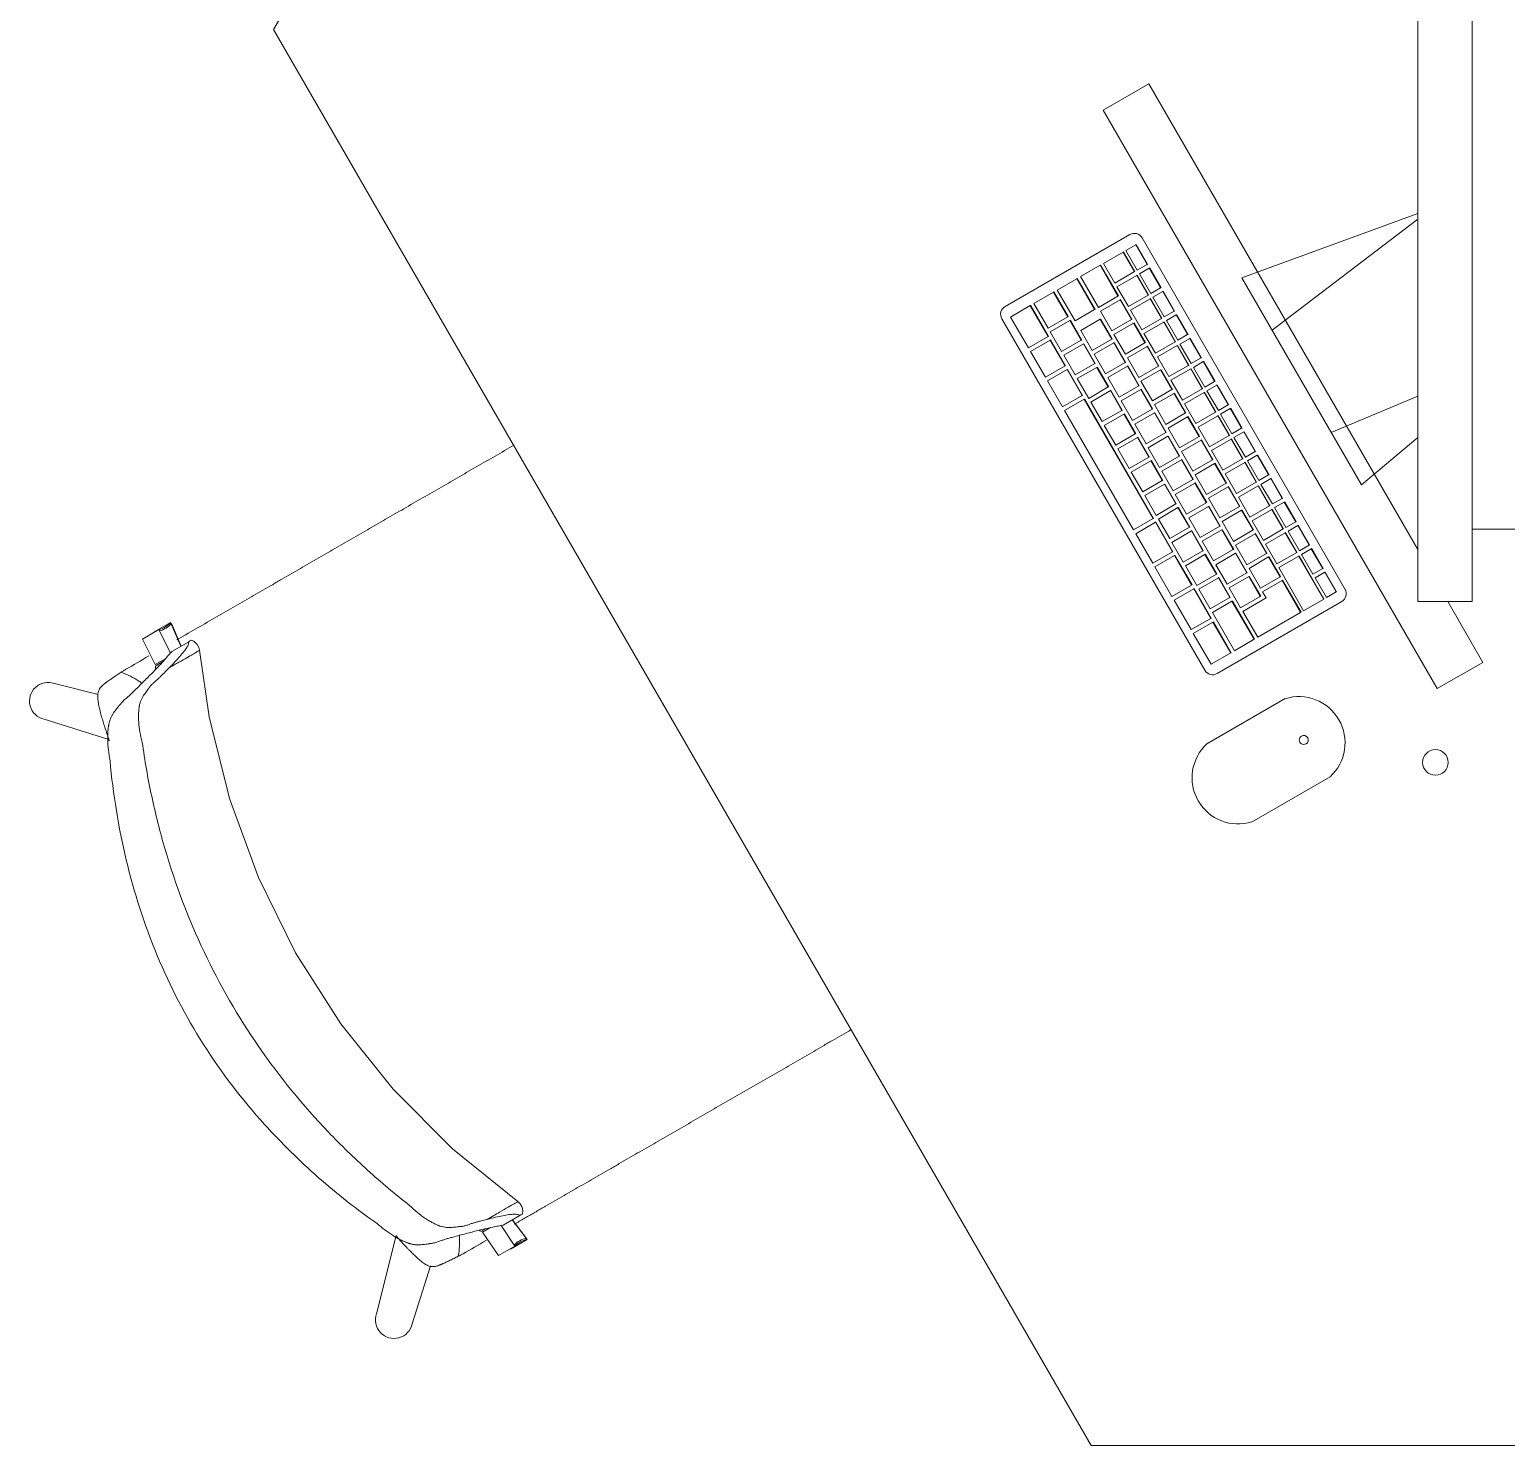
# Model space of a CAD drawing. Header units: millimetres. Extents: x 155927 to 326028, y -36033 to 97293.
# Drawn here: x 174079 to 175118, y 17006 to 18002 of the extents above; entities that cross this region are included whole.
import ezdxf

# ---------------------------------------------------------------- set-up
doc = ezdxf.new("R2010")
doc.units = ezdxf.units.MM
doc.header["$MEASUREMENT"] = 0
for name, color, linetype, lineweight in [('A-GENM', 8, 'CONTINUOUS', 9), ('E-ELEC-EQPM', 8, 'CONTINUOUS', 9), ('I-FURN', 8, 'CONTINUOUS', 9)]:
    doc.layers.add(name, color=color, linetype=linetype, lineweight=lineweight)

msp = doc.modelspace()

# ---------------------------------------------------------------- linework, layer by layer
at = {"layer": 'A-GENM'}
for p, q in [((174852.6, 17857.8), (174765, 17807.2)), ((174856.8, 17850.6), (174849.9, 17846.7)), ((174857.1, 17850.8), (174856.8, 17850.6)), ((174864.8, 17836.8), (174856.8, 17850.6)), ((174857.1, 17850.8), (174865.1, 17836.9)), ((175004, 17608.2), (174861.3, 17855.5)), ((174848, 17845.5), (174834.1, 17837.5)), ((174834.1, 17837.5), (174842.1, 17823.7)), ((174848.2, 17845.7), (174848, 17845.5)), ((174856, 17831.7), (174848, 17845.5)), ((174848.2, 17845.7), (174856.2, 17831.8)), ((174849.9, 17846.7), (174857.9, 17832.8)), ((174857.9, 17832.8), (174864.8, 17836.8)), ((174865.1, 17836.9), (174864.8, 17836.8)), ((174815.4, 17826.7), (174801.6, 17818.8)), ((174815.7, 17826.9), (174815.4, 17826.7)), ((174827.9, 17805.1), (174815.4, 17826.7)), ((174815.7, 17826.9), (174828.2, 17805.2)), ((174831.8, 17836.2), (174818, 17828.2)), ((174818, 17828.2), (174830.5, 17806.6)), ((174832.1, 17836.3), (174831.8, 17836.2)), ((174844.3, 17814.5), (174831.8, 17836.2)), ((174832.1, 17836.3), (174844.6, 17814.7)), ((174842.1, 17823.7), (174856, 17831.7)), ((174857.5, 17829.1), (174843.6, 17821.1)), ((174856.2, 17831.8), (174856, 17831.7)), ((174857.7, 17829.2), (174857.5, 17829.1)), ((174865.5, 17815.2), (174857.5, 17829.1)), ((174857.7, 17829.2), (174865.7, 17815.4)), ((174866.3, 17834.2), (174859.4, 17830.2)), ((174859.4, 17830.2), (174867.4, 17816.3)), ((174866.6, 17834.3), (174866.3, 17834.2)), ((174874.3, 17820.3), (174866.3, 17834.2)), ((174866.6, 17834.3), (174874.6, 17820.5)), ((174799, 17817.3), (174785.2, 17809.3)), ((174799.3, 17817.4), (174799, 17817.3)), ((174809, 17800), (174799, 17817.3)), ((174799.3, 17817.4), (174809.3, 17800.1)), ((174801.6, 17818.8), (174814.1, 17797.1)), ((174843.6, 17821.1), (174851.6, 17807.2)), ((174867.4, 17816.3), (174874.3, 17820.3)), ((174875.8, 17817.7), (174868.9, 17813.7)), ((174874.6, 17820.5), (174874.3, 17820.3)), ((174876.1, 17817.9), (174875.8, 17817.7)), ((174883.8, 17803.9), (174875.8, 17817.7)), ((174876.1, 17817.9), (174884.1, 17804)), ((174782.6, 17807.8), (174768.8, 17799.8)), ((174782.9, 17807.9), (174782.6, 17807.8)), ((174795.1, 17786.2), (174782.6, 17807.8)), ((174782.9, 17807.9), (174795.4, 17786.3)), ((174785.2, 17809.3), (174795.2, 17792)), ((174830.5, 17806.6), (174844.3, 17814.5)), ((174845.8, 17812), (174832, 17804)), ((174844.6, 17814.7), (174844.3, 17814.5)), ((174846.1, 17812.1), (174845.8, 17812)), ((174853.8, 17798.1), (174845.8, 17812)), ((174846.1, 17812.1), (174854.1, 17798.2)), ((174851.6, 17807.2), (174865.5, 17815.2)), ((174867, 17812.6), (174853.1, 17804.6)), ((174865.7, 17815.4), (174865.5, 17815.2)), ((174867.2, 17812.8), (174867, 17812.6)), ((174875, 17798.8), (174867, 17812.6)), ((174867.2, 17812.8), (174875.2, 17798.9)), ((174868.9, 17813.7), (174876.9, 17799.9)), ((174762.6, 17798.6), (174905.4, 17551.3)), ((174768.8, 17799.8), (174781.3, 17778.2)), ((174795.2, 17792), (174809, 17800)), ((174810.5, 17797.4), (174796.7, 17789.4)), ((174809.3, 17800.1), (174809, 17800)), ((174810.8, 17797.5), (174810.5, 17797.4)), ((174818.5, 17783.5), (174810.5, 17797.4)), ((174810.8, 17797.5), (174818.8, 17783.6)), ((174814.1, 17797.1), (174827.9, 17805.1)), ((174831.9, 17798.2), (174818.1, 17790.2)), ((174828.2, 17805.2), (174827.9, 17805.1)), ((174832.2, 17798.3), (174831.9, 17798.2)), ((174839.9, 17784.3), (174831.9, 17798.2)), ((174832, 17804), (174840, 17790.1)), ((174832.2, 17798.3), (174840.2, 17784.4)), ((174840, 17790.1), (174853.8, 17798.1)), ((174855.3, 17795.5), (174841.5, 17787.5)), ((174853.1, 17804.6), (174861.1, 17790.8)), ((174854.1, 17798.2), (174853.8, 17798.1)), ((174855.6, 17795.6), (174855.3, 17795.5)), ((174863.3, 17781.6), (174855.3, 17795.5)), ((174855.6, 17795.6), (174863.6, 17781.8)), ((174861.1, 17790.8), (174875, 17798.8)), ((174876.5, 17796.2), (174862.6, 17788.2)), ((174875.2, 17798.9), (174875, 17798.8)), ((174876.7, 17796.3), (174876.5, 17796.2)), ((174884.5, 17782.3), (174876.5, 17796.2)), ((174876.7, 17796.3), (174884.7, 17782.4)), ((174876.9, 17799.9), (174883.8, 17803.9)), ((174885.3, 17801.3), (174878.4, 17797.3)), ((174878.4, 17797.3), (174886.4, 17783.4)), ((174884.1, 17804), (174883.8, 17803.9)), ((174885.6, 17801.4), (174885.3, 17801.3)), ((174893.3, 17787.4), (174885.3, 17801.3)), ((174885.6, 17801.4), (174893.6, 17787.6)), ((174781.3, 17778.2), (174795.1, 17786.2)), ((174795.4, 17786.3), (174795.1, 17786.2)), ((174796.7, 17789.4), (174804.7, 17775.5)), ((174818.1, 17790.2), (174826.1, 17776.3)), ((174841.5, 17787.5), (174849.5, 17773.7)), ((174862.6, 17788.2), (174870.6, 17774.3)), ((174886.4, 17783.4), (174893.3, 17787.4)), ((174894.8, 17784.8), (174887.9, 17780.8)), ((174893.6, 17787.6), (174893.3, 17787.4)), ((174895.1, 17785), (174894.8, 17784.8)), ((174902.8, 17771), (174894.8, 17784.8)), ((174895.1, 17785), (174903.1, 17771.1)), ((174796.6, 17783.6), (174782.8, 17775.6)), ((174782.8, 17775.6), (174793.3, 17757.4)), ((174796.9, 17783.7), (174796.6, 17783.6)), ((174807.1, 17765.4), (174796.6, 17783.6)), ((174796.9, 17783.7), (174807.4, 17765.5)), ((174804.7, 17775.5), (174818.5, 17783.5)), ((174820, 17780.9), (174806.2, 17772.9)), ((174818.8, 17783.6), (174818.5, 17783.5)), ((174820.3, 17781), (174820, 17780.9)), ((174828, 17767), (174820, 17780.9)), ((174820.3, 17781), (174828.3, 17767.2)), ((174826.1, 17776.3), (174839.9, 17784.3)), ((174841.4, 17781.7), (174827.6, 17773.7)), ((174840.2, 17784.4), (174839.9, 17784.3)), ((174841.7, 17781.8), (174841.4, 17781.7)), ((174849.4, 17767.8), (174841.4, 17781.7)), ((174841.7, 17781.8), (174849.7, 17768)), ((174849.5, 17773.7), (174863.3, 17781.6)), ((174864.8, 17779), (174851, 17771.1)), ((174863.6, 17781.8), (174863.3, 17781.6)), ((174865.1, 17779.2), (174864.8, 17779)), ((174872.8, 17765.2), (174864.8, 17779)), ((174865.1, 17779.2), (174873.1, 17765.3)), ((174870.6, 17774.3), (174884.5, 17782.3)), ((174886, 17779.7), (174872.1, 17771.7)), ((174884.7, 17782.4), (174884.5, 17782.3)), ((174886.2, 17779.8), (174886, 17779.7)), ((174894, 17765.8), (174886, 17779.7)), ((174886.2, 17779.8), (174894.2, 17766)), ((174887.9, 17780.8), (174895.9, 17767)), ((174793.3, 17757.4), (174807.1, 17765.4)), ((174806.2, 17772.9), (174814.2, 17759.1)), ((174807.4, 17765.5), (174807.1, 17765.4)), ((174814.2, 17759.1), (174828, 17767)), ((174829.5, 17764.4), (174815.7, 17756.5)), ((174827.6, 17773.7), (174835.6, 17759.9)), ((174828.3, 17767.2), (174828, 17767)), ((174829.8, 17764.6), (174829.5, 17764.4)), ((174837.5, 17750.6), (174829.5, 17764.4)), ((174829.8, 17764.6), (174837.8, 17750.7)), ((174835.6, 17759.9), (174849.4, 17767.8)), ((174850.9, 17765.2), (174837.1, 17757.3)), ((174849.7, 17768), (174849.4, 17767.8)), ((174851.2, 17765.4), (174850.9, 17765.2)), ((174858.9, 17751.4), (174850.9, 17765.2)), ((174851, 17771.1), (174859, 17757.2)), ((174851.2, 17765.4), (174859.2, 17751.5)), ((174859, 17757.2), (174872.8, 17765.2)), ((174872.1, 17771.7), (174880.1, 17757.9)), ((174873.1, 17765.3), (174872.8, 17765.2)), ((174880.1, 17757.9), (174894, 17765.8)), ((174894.2, 17766), (174894, 17765.8)), ((174895.9, 17767), (174902.8, 17771)), ((174904.3, 17768.4), (174897.4, 17764.4)), ((174897.4, 17764.4), (174905.4, 17750.5)), ((174903.1, 17771.1), (174902.8, 17771)), ((174904.6, 17768.5), (174904.3, 17768.4)), ((174912.3, 17754.5), (174904.3, 17768.4)), ((174904.6, 17768.5), (174912.6, 17754.7)), ((174808.6, 17762.8), (174794.8, 17754.8)), ((174794.8, 17754.8), (174805.3, 17736.6)), ((174808.9, 17762.9), (174808.6, 17762.8)), ((174819.1, 17744.6), (174808.6, 17762.8)), ((174808.9, 17762.9), (174819.4, 17744.7)), ((174815.7, 17756.5), (174823.7, 17742.6)), ((174837.1, 17757.3), (174845.1, 17743.4)), ((174874.3, 17762.6), (174860.5, 17754.6)), ((174860.5, 17754.6), (174868.5, 17740.8)), ((174874.6, 17762.7), (174874.3, 17762.6)), ((174882.3, 17748.7), (174874.3, 17762.6)), ((174874.6, 17762.7), (174882.6, 17748.9)), ((174895.5, 17763.3), (174881.6, 17755.3)), ((174881.6, 17755.3), (174889.6, 17741.4)), ((174895.7, 17763.4), (174895.5, 17763.3)), ((174903.5, 17749.4), (174895.5, 17763.3)), ((174895.7, 17763.4), (174903.7, 17749.5)), ((174905.4, 17750.5), (174912.3, 17754.5)), ((174912.6, 17754.7), (174912.3, 17754.5)), ((174805.3, 17736.6), (174819.1, 17744.6)), ((174819.4, 17744.7), (174819.1, 17744.6)), ((174823.7, 17742.6), (174837.5, 17750.6)), ((174839, 17748), (174825.2, 17740)), ((174837.8, 17750.7), (174837.5, 17750.6)), ((174839.3, 17748.1), (174839, 17748)), ((174847, 17734.1), (174839, 17748)), ((174839.3, 17748.1), (174847.3, 17734.3)), ((174845.1, 17743.4), (174858.9, 17751.4)), ((174860.4, 17748.8), (174846.6, 17740.8)), ((174859.2, 17751.5), (174858.9, 17751.4)), ((174860.7, 17748.9), (174860.4, 17748.8)), ((174868.4, 17734.9), (174860.4, 17748.8)), ((174860.7, 17748.9), (174868.7, 17735.1)), ((174868.5, 17740.8), (174882.3, 17748.7)), ((174883.8, 17746.1), (174870, 17738.2)), ((174882.6, 17748.9), (174882.3, 17748.7)), ((174884.1, 17746.3), (174883.8, 17746.1)), ((174891.8, 17732.3), (174883.8, 17746.1)), ((174884.1, 17746.3), (174892.1, 17732.4)), ((174889.6, 17741.4), (174903.5, 17749.4)), ((174905, 17746.8), (174891.1, 17738.8)), ((174903.7, 17749.5), (174903.5, 17749.4)), ((174905.2, 17746.9), (174905, 17746.8)), ((174913, 17732.9), (174905, 17746.8)), ((174905.2, 17746.9), (174913.2, 17733.1)), ((174913.8, 17751.9), (174906.9, 17747.9)), ((174906.9, 17747.9), (174914.9, 17734.1)), ((174914.1, 17752.1), (174913.8, 17751.9)), ((174921.8, 17738.1), (174913.8, 17751.9)), ((174914.1, 17752.1), (174922.1, 17738.2)), ((174820.6, 17742), (174806.8, 17734)), ((174806.8, 17734), (174855.3, 17650)), ((174820.9, 17742.1), (174820.6, 17742)), ((174869.1, 17658), (174820.6, 17742)), ((174820.9, 17742.1), (174869.4, 17658.1)), ((174825.2, 17740), (174833.2, 17726.2)), ((174833.2, 17726.2), (174847, 17734.1)), ((174846.6, 17740.8), (174854.6, 17727)), ((174847.3, 17734.3), (174847, 17734.1)), ((174854.6, 17727), (174868.4, 17734.9)), ((174868.7, 17735.1), (174868.4, 17734.9)), ((174870, 17738.2), (174878, 17724.3)), ((174891.1, 17738.8), (174899.1, 17725)), ((174899.1, 17725), (174913, 17732.9)), ((174913.2, 17733.1), (174913, 17732.9)), ((174914.9, 17734.1), (174921.8, 17738.1)), ((174923.3, 17735.5), (174916.4, 17731.5)), ((174922.1, 17738.2), (174921.8, 17738.1)), ((174923.6, 17735.6), (174923.3, 17735.5)), ((174931.3, 17721.6), (174923.3, 17735.5)), ((174923.6, 17735.6), (174931.6, 17721.7)), ((174848.5, 17731.5), (174834.7, 17723.6)), ((174834.7, 17723.6), (174842.7, 17709.7)), ((174848.8, 17731.7), (174848.5, 17731.5)), ((174856.5, 17717.7), (174848.5, 17731.5)), ((174848.8, 17731.7), (174856.8, 17717.8)), ((174869.9, 17732.3), (174856.1, 17724.4)), ((174856.1, 17724.4), (174864.1, 17710.5)), ((174870.2, 17732.5), (174869.9, 17732.3)), ((174877.9, 17718.5), (174869.9, 17732.3)), ((174870.2, 17732.5), (174878.2, 17718.6)), ((174878, 17724.3), (174891.8, 17732.3)), ((174893.3, 17729.7), (174879.5, 17721.7)), ((174892.1, 17732.4), (174891.8, 17732.3)), ((174893.6, 17729.8), (174893.3, 17729.7)), ((174901.3, 17715.8), (174893.3, 17729.7)), ((174893.6, 17729.8), (174901.6, 17716)), ((174914.5, 17730.3), (174900.6, 17722.4)), ((174900.6, 17722.4), (174908.6, 17708.5)), ((174914.7, 17730.5), (174914.5, 17730.3)), ((174922.5, 17716.5), (174914.5, 17730.3)), ((174914.7, 17730.5), (174922.7, 17716.6)), ((174916.4, 17731.5), (174924.4, 17717.6)), ((174842.7, 17709.7), (174856.5, 17717.7)), ((174858, 17715.1), (174844.2, 17707.1)), ((174856.8, 17717.8), (174856.5, 17717.7)), ((174858.3, 17715.2), (174858, 17715.1)), ((174866, 17701.2), (174858, 17715.1)), ((174858.3, 17715.2), (174866.3, 17701.4)), ((174864.1, 17710.5), (174877.9, 17718.5)), ((174879.4, 17715.9), (174865.6, 17707.9)), ((174878.2, 17718.6), (174877.9, 17718.5)), ((174879.7, 17716), (174879.4, 17715.9)), ((174887.4, 17702), (174879.4, 17715.9)), ((174879.5, 17721.7), (174887.5, 17707.8)), ((174879.7, 17716), (174887.7, 17702.2)), ((174887.5, 17707.8), (174901.3, 17715.8)), ((174902.8, 17713.2), (174889, 17705.2)), ((174901.6, 17716), (174901.3, 17715.8)), ((174903.1, 17713.4), (174902.8, 17713.2)), ((174910.8, 17699.4), (174902.8, 17713.2)), ((174903.1, 17713.4), (174911.1, 17699.5)), ((174908.6, 17708.5), (174922.5, 17716.5)), ((174924, 17713.9), (174910.1, 17705.9)), ((174922.7, 17716.6), (174922.5, 17716.5)), ((174924.2, 17714), (174924, 17713.9)), ((174932, 17700), (174924, 17713.9)), ((174924.2, 17714), (174932.2, 17700.2)), ((174924.4, 17717.6), (174931.3, 17721.6)), ((174932.8, 17719), (174925.9, 17715)), ((174925.9, 17715), (174933.9, 17701.2)), ((174931.6, 17721.7), (174931.3, 17721.6)), ((174933.1, 17719.1), (174932.8, 17719)), ((174940.8, 17705.2), (174932.8, 17719)), ((174933.1, 17719.1), (174941.1, 17705.3)), ((174844.2, 17707.1), (174852.2, 17693.2)), ((174865.6, 17707.9), (174873.6, 17694)), ((174873.6, 17694), (174887.4, 17702)), ((174887.7, 17702.2), (174887.4, 17702)), ((174889, 17705.2), (174897, 17691.4)), ((174910.1, 17705.9), (174918.1, 17692.1)), ((174933.9, 17701.2), (174940.8, 17705.2)), ((174942.3, 17702.6), (174935.4, 17698.6)), ((174941.1, 17705.3), (174940.8, 17705.2)), ((174942.6, 17702.7), (174942.3, 17702.6)), ((174950.3, 17688.7), (174942.3, 17702.6)), ((174942.6, 17702.7), (174950.6, 17688.8)), ((174852.2, 17693.2), (174866, 17701.2)), ((174867.5, 17698.6), (174853.7, 17690.6)), ((174866.3, 17701.4), (174866, 17701.2)), ((174867.8, 17698.8), (174867.5, 17698.6)), ((174875.5, 17684.8), (174867.5, 17698.6)), ((174867.8, 17698.8), (174875.8, 17684.9)), ((174888.9, 17699.4), (174875.1, 17691.4)), ((174875.1, 17691.4), (174883.1, 17677.6)), ((174889.2, 17699.6), (174888.9, 17699.4)), ((174896.9, 17685.6), (174888.9, 17699.4)), ((174889.2, 17699.6), (174897.2, 17685.7)), ((174897, 17691.4), (174910.8, 17699.4)), ((174912.3, 17696.8), (174898.5, 17688.8)), ((174911.1, 17699.5), (174910.8, 17699.4)), ((174912.6, 17696.9), (174912.3, 17696.8)), ((174920.3, 17682.9), (174912.3, 17696.8)), ((174912.6, 17696.9), (174920.6, 17683.1)), ((174918.1, 17692.1), (174932, 17700)), ((174933.5, 17697.4), (174919.6, 17689.5)), ((174932.2, 17700.2), (174932, 17700)), ((174933.7, 17697.6), (174933.5, 17697.4)), ((174941.5, 17683.6), (174933.5, 17697.4)), ((174933.7, 17697.6), (174941.7, 17683.7)), ((174935.4, 17698.6), (174943.4, 17684.7)), ((174853.7, 17690.6), (174861.7, 17676.8)), ((174861.7, 17676.8), (174875.5, 17684.8)), ((174877, 17682.2), (174863.2, 17674.2)), ((174875.8, 17684.9), (174875.5, 17684.8)), ((174877.3, 17682.3), (174877, 17682.2)), ((174885, 17668.3), (174877, 17682.2)), ((174877.3, 17682.3), (174885.3, 17668.5)), ((174883.1, 17677.6), (174896.9, 17685.6)), ((174898.4, 17683), (174884.6, 17675)), ((174897.2, 17685.7), (174896.9, 17685.6)), ((174898.7, 17683.1), (174898.4, 17683)), ((174906.4, 17669.1), (174898.4, 17683)), ((174898.5, 17688.8), (174906.5, 17674.9)), ((174898.7, 17683.1), (174906.7, 17669.3)), ((174906.5, 17674.9), (174920.3, 17682.9)), ((174919.6, 17689.5), (174927.6, 17675.6)), ((174920.6, 17683.1), (174920.3, 17682.9)), ((174927.6, 17675.6), (174941.5, 17683.6)), ((174943, 17681), (174929.1, 17673)), ((174941.7, 17683.7), (174941.5, 17683.6)), ((174943.2, 17681.1), (174943, 17681)), ((174951, 17667.1), (174943, 17681)), ((174943.2, 17681.1), (174951.2, 17667.3)), ((174943.4, 17684.7), (174950.3, 17688.7)), ((174951.8, 17686.1), (174944.9, 17682.1)), ((174944.9, 17682.1), (174952.9, 17668.3)), ((174950.6, 17688.8), (174950.3, 17688.7)), ((174952.1, 17686.2), (174951.8, 17686.1)), ((174959.8, 17672.2), (174951.8, 17686.1)), ((174952.1, 17686.2), (174960.1, 17672.4)), ((174863.2, 17674.2), (174871.2, 17660.3)), ((174884.6, 17675), (174892.6, 17661.1)), ((174921.8, 17680.3), (174908, 17672.3)), ((174908, 17672.3), (174916, 17658.5)), ((174922.1, 17680.5), (174921.8, 17680.3)), ((174929.8, 17666.5), (174921.8, 17680.3)), ((174922.1, 17680.5), (174930.1, 17666.6)), ((174929.1, 17673), (174937.1, 17659.1)), ((174952.9, 17668.3), (174959.8, 17672.2)), ((174960.1, 17672.4), (174959.8, 17672.2)), ((174871.2, 17660.3), (174885, 17668.3)), ((174886.5, 17665.7), (174872.7, 17657.7)), ((174885.3, 17668.5), (174885, 17668.3)), ((174886.8, 17665.9), (174886.5, 17665.7)), ((174894.5, 17651.9), (174886.5, 17665.7)), ((174886.8, 17665.9), (174894.8, 17652)), ((174892.6, 17661.1), (174906.4, 17669.1)), ((174907.9, 17666.5), (174894.1, 17658.5)), ((174906.7, 17669.3), (174906.4, 17669.1)), ((174908.2, 17666.7), (174907.9, 17666.5)), ((174915.9, 17652.7), (174907.9, 17666.5)), ((174908.2, 17666.7), (174916.2, 17652.8)), ((174916, 17658.5), (174929.8, 17666.5)), ((174931.3, 17663.9), (174917.5, 17655.9)), ((174930.1, 17666.6), (174929.8, 17666.5)), ((174931.6, 17664), (174931.3, 17663.9)), ((174939.3, 17650), (174931.3, 17663.9)), ((174931.6, 17664), (174939.6, 17650.1)), ((174937.1, 17659.1), (174951, 17667.1)), ((174952.5, 17664.5), (174938.6, 17656.5)), ((174951.2, 17667.3), (174951, 17667.1)), ((174952.7, 17664.7), (174952.5, 17664.5)), ((174960.5, 17650.7), (174952.5, 17664.5)), ((174952.7, 17664.7), (174960.7, 17650.8)), ((174961.3, 17669.6), (174954.4, 17665.7)), ((174954.4, 17665.7), (174962.4, 17651.8)), ((174961.6, 17669.8), (174961.3, 17669.6)), ((174969.3, 17655.8), (174961.3, 17669.6)), ((174961.6, 17669.8), (174969.6, 17655.9)), ((174855.3, 17650), (174869.1, 17658)), ((174870.6, 17655.4), (174856.8, 17647.4)), ((174869.4, 17658.1), (174869.1, 17658)), ((174870.9, 17655.5), (174870.6, 17655.4)), ((174882.6, 17634.6), (174870.6, 17655.4)), ((174870.9, 17655.5), (174882.9, 17634.7)), ((174872.7, 17657.7), (174880.7, 17643.9)), ((174880.7, 17643.9), (174894.5, 17651.9)), ((174894.1, 17658.5), (174902.1, 17644.7)), ((174894.8, 17652), (174894.5, 17651.9)), ((174902.1, 17644.7), (174915.9, 17652.7)), ((174917.4, 17650.1), (174903.6, 17642.1)), ((174916.2, 17652.8), (174915.9, 17652.7)), ((174917.7, 17650.2), (174917.4, 17650.1)), ((174925.4, 17636.2), (174917.4, 17650.1)), ((174917.5, 17655.9), (174925.5, 17642)), ((174917.7, 17650.2), (174925.7, 17636.3)), ((174925.5, 17642), (174939.3, 17650)), ((174938.6, 17656.5), (174946.6, 17642.7)), ((174939.6, 17650.1), (174939.3, 17650)), ((174946.6, 17642.7), (174960.5, 17650.7)), ((174960.7, 17650.8), (174960.5, 17650.7)), ((174962.4, 17651.8), (174969.3, 17655.8)), ((174970.8, 17653.2), (174963.9, 17649.2)), ((174969.6, 17655.9), (174969.3, 17655.8)), ((174971.1, 17653.3), (174970.8, 17653.2)), ((174978.8, 17639.3), (174970.8, 17653.2)), ((174971.1, 17653.3), (174979.1, 17639.5)), ((174856.8, 17647.4), (174868.8, 17626.6)), ((174896, 17649.3), (174882.2, 17641.3)), ((174882.2, 17641.3), (174890.2, 17627.4)), ((174896.3, 17649.4), (174896, 17649.3)), ((174904, 17635.4), (174896, 17649.3)), ((174896.3, 17649.4), (174904.3, 17635.5)), ((174903.6, 17642.1), (174911.6, 17628.2)), ((174940.8, 17647.4), (174927, 17639.4)), ((174927, 17639.4), (174935, 17625.6)), ((174941.1, 17647.5), (174940.8, 17647.4)), ((174948.8, 17633.5), (174940.8, 17647.4)), ((174941.1, 17647.5), (174949.1, 17633.7)), ((174962, 17648.1), (174948.1, 17640.1)), ((174948.1, 17640.1), (174956.1, 17626.2)), ((174962.2, 17648.2), (174962, 17648.1)), ((174970, 17634.2), (174962, 17648.1)), ((174962.2, 17648.2), (174970.2, 17634.4)), ((174963.9, 17649.2), (174971.9, 17635.3)), ((174971.9, 17635.3), (174978.8, 17639.3)), ((174979.1, 17639.5), (174978.8, 17639.3)), ((174868.8, 17626.6), (174882.6, 17634.6)), ((174884.1, 17632), (174870.3, 17624)), ((174882.9, 17634.7), (174882.6, 17634.6)), ((174884.4, 17632.1), (174884.1, 17632)), ((174896.1, 17611.2), (174884.1, 17632)), ((174884.4, 17632.1), (174896.4, 17611.4)), ((174890.2, 17627.4), (174904, 17635.4)), ((174905.5, 17632.8), (174891.7, 17624.8)), ((174904.3, 17635.5), (174904, 17635.4)), ((174905.8, 17632.9), (174905.5, 17632.8)), ((174913.5, 17619), (174905.5, 17632.8)), ((174905.8, 17632.9), (174913.8, 17619.1)), ((174911.6, 17628.2), (174925.4, 17636.2)), ((174926.9, 17633.6), (174913.1, 17625.6)), ((174925.7, 17636.3), (174925.4, 17636.2)), ((174927.2, 17633.7), (174926.9, 17633.6)), ((174934.9, 17619.8), (174926.9, 17633.6)), ((174927.2, 17633.7), (174935.2, 17619.9)), ((174935, 17625.6), (174948.8, 17633.5)), ((174950.3, 17631), (174936.5, 17623)), ((174949.1, 17633.7), (174948.8, 17633.5)), ((174950.6, 17631.1), (174950.3, 17631)), ((174958.3, 17617.1), (174950.3, 17631)), ((174950.6, 17631.1), (174958.6, 17617.2)), ((174956.1, 17626.2), (174970, 17634.2)), ((174971.5, 17631.6), (174957.4, 17623.5)), ((174970.2, 17634.4), (174970, 17634.2)), ((174971.7, 17631.8), (174971.5, 17631.6)), ((174989, 17601.3), (174971.5, 17631.6)), ((174971.7, 17631.8), (174989.2, 17601.4)), ((174980.3, 17636.7), (174973.4, 17632.7)), ((174973.4, 17632.7), (174981.4, 17618.9)), ((174980.6, 17636.9), (174980.3, 17636.7)), ((174988.3, 17622.9), (174980.3, 17636.7)), ((174980.6, 17636.9), (174988.6, 17623)), ((174870.3, 17624), (174882.3, 17603.3)), ((174891.7, 17624.8), (174899.7, 17611)), ((174899.7, 17611), (174913.5, 17619)), ((174913.1, 17625.6), (174921.1, 17611.8)), ((174913.8, 17619.1), (174913.5, 17619)), ((174921.1, 17611.8), (174934.9, 17619.8)), ((174935.2, 17619.9), (174934.9, 17619.8)), ((174936.5, 17623), (174944.5, 17609.1)), ((174957.4, 17623.5), (174974.9, 17593.2)), ((174981.4, 17618.9), (174988.3, 17622.9)), ((174989.8, 17620.3), (174982.9, 17616.3)), ((174988.6, 17623), (174988.3, 17622.9)), ((174990.1, 17620.4), (174989.8, 17620.3)), ((174997.8, 17606.4), (174989.8, 17620.3)), ((174990.1, 17620.4), (174998.1, 17606.6)), ((174882.3, 17603.3), (174896.1, 17611.2)), ((174897.6, 17608.6), (174883.8, 17600.7)), ((174896.4, 17611.4), (174896.1, 17611.2)), ((174897.9, 17608.8), (174897.6, 17608.6)), ((174909.6, 17587.8), (174897.6, 17608.6)), ((174897.9, 17608.8), (174909.9, 17588)), ((174915, 17616.4), (174901.2, 17608.4)), ((174901.2, 17608.4), (174909.2, 17594.5)), ((174915.3, 17616.5), (174915, 17616.4)), ((174923, 17602.5), (174915, 17616.4)), ((174915.3, 17616.5), (174923.3, 17602.6)), ((174936.4, 17617.2), (174922.6, 17609.2)), ((174922.6, 17609.2), (174930.6, 17595.3)), ((174936.7, 17617.3), (174936.4, 17617.2)), ((174944.4, 17603.3), (174936.4, 17617.2)), ((174936.7, 17617.3), (174944.7, 17603.4)), ((174944.5, 17609.1), (174958.3, 17617.1)), ((174959.8, 17614.5), (174946, 17606.5)), ((174958.6, 17617.2), (174958.3, 17617.1)), ((174960.1, 17614.6), (174959.8, 17614.5)), ((174972.8, 17592), (174959.8, 17614.5)), ((174960.1, 17614.6), (174973.1, 17592.1)), ((174982.9, 17616.3), (174990.9, 17602.4)), ((174883.8, 17600.7), (174895.8, 17579.9)), ((174909.2, 17594.5), (174923, 17602.5)), ((174924.5, 17599.9), (174910.7, 17591.9)), ((174914.1, 17549), (175001.7, 17599.6)), ((174923.3, 17602.6), (174923, 17602.5)), ((174924.8, 17600), (174924.5, 17599.9)), ((174940, 17573.1), (174924.5, 17599.9)), ((174924.8, 17600), (174940.3, 17573.2)), ((174930.6, 17595.3), (174944.4, 17603.3)), ((174948.5, 17602.2), (174932.1, 17592.7)), ((174944.7, 17603.4), (174944.4, 17603.3)), ((174946, 17606.5), (174948.5, 17602.2)), ((174974.9, 17593.2), (174989, 17601.3)), ((174989.2, 17601.4), (174989, 17601.3)), ((174990.9, 17602.4), (174997.8, 17606.4)), ((174998.1, 17606.6), (174997.8, 17606.4)), ((174895.8, 17579.9), (174909.6, 17587.8)), ((174909.9, 17588), (174909.6, 17587.8)), ((174910.7, 17591.9), (174926.2, 17565.1)), ((174932.1, 17592.7), (174942.6, 17574.5)), ((174942.6, 17574.5), (174972.8, 17592)), ((174973.1, 17592.1), (174972.8, 17592)), ((174911.1, 17585.2), (174897.3, 17577.3)), ((174897.3, 17577.3), (174909.8, 17555.6)), ((174911.4, 17585.4), (174911.1, 17585.2)), ((174923.6, 17563.6), (174911.1, 17585.2)), ((174911.4, 17585.4), (174923.9, 17563.7)), ((174926.2, 17565.1), (174940, 17573.1)), ((174940.3, 17573.2), (174940, 17573.1)), ((174909.8, 17555.6), (174923.6, 17563.6)), ((174923.9, 17563.7), (174923.6, 17563.6)), ((174961.9, 17531.4), (174906.9, 17499.6)), ((174938.6, 17444.6), (174993.6, 17476.4))]:
    msp.add_line(p, q, dxfattribs=at)
for centre, radius, start, end in [((174855.8, 17852.3), 6.35, 30, 120), ((174768.1, 17801.8), 6.35, 120, 210), ((174998.5, 17605.1), 6.35, 300, 30), ((174910.9, 17554.5), 6.35, 210, 300), ((174971.5, 17500.3), 32.5, 312.6804, 107.3196), ((174975, 17502.3), 3.16, 120, 300), ((174975, 17502.3), 3.16, 300, 120), ((174928.9, 17475.7), 32.5, 132.6804, 287.3196)]:
    msp.add_arc(centre, radius, start, end, dxfattribs=at)
at = {"layer": 'E-ELEC-EQPM'}
for p, q in [((175055.3, 17599.8), (175055.3, 18399.8)), ((175055.3, 17599.8), (175055.3, 18399.8)), ((175093.4, 18399.8), (175093.4, 17599.8)), ((175093.4, 17650.6), (175093.4, 17599.8)), ((175185.3, 17650.6), (175093.4, 17650.6)), ((175185.3, 17650.6), (175093.4, 17650.6)), ((175093.4, 17599.8), (175055.3, 17599.8)), ((175093.4, 17599.8), (175055.3, 17599.8))]:
    msp.add_line(p, q, dxfattribs=at)
at = {"layer": 'I-FURN'}
for p, q in [((174825.3, 18997.9), (174250.3, 18002)), ((174250.3, 18002), (174825.4, 17006.1)), ((174866.1, 17963.9), (174834, 17945.3)), ((174866.1, 17963.9), (175055.3, 17636.2)), ((175068.9, 17538.4), (174834, 17945.3)), ((175055.3, 17872.5), (174931.4, 17827.4)), ((174952.7, 17790.6), (175055.3, 17868.7)), ((174931.4, 17827.4), (175015.5, 17681.7)), ((174994.2, 17718.6), (175055.3, 17744.1)), ((175015.5, 17681.7), (175055.3, 17715)), ((175076.3, 17599.8), (175101, 17556.9)), ((174158.2, 17573.2), (174169.7, 17579.9)), ((174178, 17585), (174166.4, 17578.4)), ((174169.7, 17579.9), (174177.8, 17563.4)), ((174170.2, 17579.1), (174177.9, 17563.5)), ((174185.2, 17568.2), (174178, 17585)), ((174185.3, 17568.3), (174178.5, 17584.2)), ((174167, 17555.3), (174158.2, 17573.2)), ((174190.7, 17571.4), (174178.9, 17564.6)), ((174192.5, 17572.5), (174194.2, 17571.7)), ((174194.2, 17571.7), (174195.7, 17570.5)), ((174195.7, 17570.5), (174196.7, 17569.4)), ((174196.7, 17569.4), (174197.8, 17567.4)), ((174197.8, 17567.4), (174198.4, 17565.4)), ((174174.6, 17559.7), (174167, 17555.3)), ((174172.6, 17557.5), (174167.5, 17554.5)), ((174205.2, 17518.6), (174198.4, 17565.4)), ((175101, 17556.9), (175068.9, 17538.4)), ((174127, 17534.3), (174096.2, 17542)), ((174089.1, 17516.9), (174134.6, 17502.6)), ((174219.4, 17461.2), (174205.2, 17518.6)), ((174239.7, 17405.6), (174219.4, 17461.2)), ((174265.9, 17352.6), (174239.7, 17405.6)), ((174297.6, 17302.7), (174265.9, 17352.6)), ((174334.6, 17256.6), (174297.6, 17302.7)), ((174376.3, 17214.7), (174334.6, 17256.6)), ((174422.3, 17177.6), (174376.3, 17214.7)), ((174423.8, 17176.1), (174422.3, 17177.6)), ((174424.9, 17174.1), (174423.8, 17176.1)), ((174425.4, 17172.7), (174424.9, 17174.1)), ((174425.6, 17170.8), (174425.4, 17172.7)), ((174423.7, 17167.9), (174411.9, 17161.1)), ((174428.7, 17150.9), (174418.3, 17164.8)), ((174428.2, 17151.7), (174418.4, 17164.8)), ((174425.5, 17168.9), (174425.6, 17170.8)), ((174336.6, 17153.7), (174322.8, 17098.7)), ((174396.9, 17157), (174399.5, 17158.5)), ((174397.4, 17156.2), (174402.5, 17159.2)), ((174408.5, 17139.7), (174397.4, 17156.2)), ((174410.4, 17160.8), (174420.1, 17146.3)), ((174417.1, 17144.2), (174428.7, 17150.9)), ((174420.1, 17146.3), (174408.5, 17139.7)), ((174347.9, 17091.6), (174360.8, 17132.5)), ((174825.4, 17006.1), (175975.4, 17006.1))]:
    msp.add_line(p, q, dxfattribs=at)
for centre, radius, start, end in [((174091.8, 17529.7), 13.1, 70.3941, 258.0104), ((175067.6, 17486.5), 9, 0, 180), ((175067.6, 17486.5), 9, 180, 0), ((174335.1, 17094.4), 13.1, 160.4176, 348.0338)]:
    msp.add_arc(centre, radius, start, end, dxfattribs=at)
for centre, start_param, end_param in [((174165.1, 17596.6), 2.884586, 3.464082), ((174165.6, 17595.8), 2.884586, 3.464082), ((174431.7, 17134.7), 5.960696, 6.540192), ((174432.2, 17133.9), 5.960696, 6.540192), ((174420.7, 17127.3), 5.960696, 6.044337)]:
    msp.add_ellipse(centre, major_axis=(-8.7, 15.1), ratio=0.978487, start_param=start_param, end_param=end_param, dxfattribs=at)
for points, knots in [([(174182.4, 17572.8), (174182.8, 17573), (174187.6, 17575.8), (174197, 17581.2), (174210.3, 17588.9), (174223.4, 17596.4), (174234.2, 17602.7), (174242.9, 17607.7), (174249.5, 17611.5), (174256.2, 17615.4), (174264.9, 17620.4), (174275.7, 17626.7), (174286.5, 17632.9), (174295.2, 17637.9), (174301.7, 17641.7), (174308.3, 17645.4), (174316.9, 17650.4), (174327.6, 17656.6), (174338.3, 17662.8), (174347, 17667.8), (174353.6, 17671.6), (174360.2, 17675.4), (174369, 17680.5), (174379.8, 17686.8), (174392.9, 17694.3), (174406.2, 17702), (174415.1, 17707.1), (174419.5, 17709.6), (174419.5, 17709.7)], [-0.896036, -0.896036, -0.896036, -0.896036, -0.8928571, -0.8571429, -0.8214286, -0.7857143, -0.75, -0.7321429, -0.7142857, -0.6964286, -0.6785714, -0.6428571, -0.6071429, -0.5892857, -0.5714286, -0.5535714, -0.5357143, -0.5, -0.4642857, -0.4464286, -0.4285714, -0.4107143, -0.3928571, -0.3571429, -0.3214286, -0.2857143, -0.25, -0.2496035, -0.2496035, -0.2496035, -0.2496035]), ([(174135.4, 17487.7), (174134.9, 17490.4), (174134.1, 17495.4), (174133.7, 17501), (174133.7, 17505.2), (174133.8, 17508.1), (174134.1, 17510.4), (174134.3, 17511.9), (174134.4, 17512.8), (174134.5, 17513.4), (174134.7, 17514), (174134.9, 17514.8), (174135.2, 17516.1), (174135.9, 17517.8), (174136.8, 17519.7), (174137.8, 17521.3), (174138.9, 17522.8), (174140, 17524.2), (174140.9, 17525.3), (174141.5, 17526.1), (174141.9, 17526.5), (174142.1, 17526.9), (174142.4, 17527.2), (174142.7, 17527.6), (174143.3, 17528.3), (174144.1, 17529.2), (174145.1, 17530.2), (174146.4, 17531.4), (174147.8, 17532.5), (174149.1, 17533.6), (174150, 17534.5), (174151, 17535.4), (174152.2, 17536.6), (174154.4, 17538.8), (174157.3, 17541.7), (174160.6, 17545), (174163.7, 17548.1), (174166.7, 17551.1), (174169.4, 17553.9), (174171.9, 17556.6), (174173.3, 17558.2), (174173.9, 17558.9)], [0, 0, 0, 0, 0.035714, 0.071429, 0.089286, 0.107143, 0.125, 0.133929, 0.138393, 0.142857, 0.147321, 0.151786, 0.160714, 0.178571, 0.196429, 0.214286, 0.232143, 0.25, 0.267857, 0.276786, 0.28125, 0.285714, 0.290179, 0.294643, 0.303571, 0.321429, 0.339286, 0.357143, 0.392857, 0.410714, 0.428571, 0.446429, 0.464286, 0.5, 0.571429, 0.642857, 0.714286, 0.785714, 0.857143, 0.928571, 1, 1, 1, 1]), ([(174176.8, 17552.9), (174179.4, 17554.4), (174184, 17557.1), (174189.6, 17560.3), (174193.7, 17562.6), (174196, 17564), (174197.2, 17564.7), (174197.9, 17565.1), (174198.3, 17565.3), (174198.4, 17565.4), (174198.4, 17565.4)], [0, 0, 0, 0, 0.1111111, 0.2222222, 0.3333333, 0.4444444, 0.5, 0.5555556, 0.6111111, 0.6625707, 0.6625707, 0.6625707, 0.6625707]), ([(174133.7, 17505.1), (174132.9, 17507.4), (174131.8, 17511), (174130.4, 17515.4), (174129.7, 17517.8), (174129.2, 17519.6), (174128.7, 17521.3), (174128.3, 17522.8), (174127.9, 17524.5), (174127.5, 17526.2), (174127.1, 17528.1), (174126.9, 17529.8), (174126.7, 17531.3), (174126.7, 17532.4), (174126.7, 17533.2), (174126.7, 17534), (174126.8, 17535.1), (174127.1, 17536.3), (174127.7, 17537.7), (174128.4, 17538.9), (174129.3, 17539.9), (174130.3, 17540.8), (174131.2, 17541.6), (174131.9, 17542.2), (174132.3, 17542.5), (174132.6, 17542.7), (174133, 17543), (174133.4, 17543.3), (174134.1, 17543.8), (174135.1, 17544.5), (174136.1, 17545.2), (174136.9, 17545.8), (174137.6, 17546.2), (174138.3, 17546.7), (174139.2, 17547.3), (174140.8, 17548.4), (174142.2, 17549.3), (174143.1, 17549.9)], [0, 0, 0, 0, 0.125, 0.1875, 0.21875, 0.25, 0.28125, 0.3125, 0.34375, 0.375, 0.40625, 0.4375, 0.46875, 0.484375, 0.5, 0.515625, 0.53125, 0.5625, 0.59375, 0.625, 0.65625, 0.6875, 0.71875, 0.734375, 0.742188, 0.75, 0.757812, 0.765625, 0.78125, 0.8125, 0.84375, 0.859375, 0.875, 0.890625, 0.90625, 0.9375, 1, 1, 1, 1]), ([(174157.9, 17542.2), (174157.2, 17542.7), (174154.6, 17544.5), (174149.8, 17547.2), (174145.5, 17549), (174143.1, 17549.9)], [0.93303317, 0.93303317, 0.93303317, 0.93303317, 0.94444444, 0.97222222, 1, 1, 1, 1]), ([(174176.8, 17552.9), (174175.7, 17551.7), (174173.9, 17550), (174171.9, 17547.9), (174170.7, 17546.8), (174169.9, 17545.9), (174169, 17545), (174167.8, 17544.1), (174166.7, 17543.1), (174165.6, 17542.1), (174164.7, 17541.3), (174164, 17540.5), (174163.5, 17539.8), (174163.2, 17539.4), (174163, 17539.1), (174162.7, 17538.8), (174162.4, 17538.3), (174161.9, 17537.6), (174161, 17536.5), (174160, 17535), (174158.9, 17533.5), (174157.9, 17531.8), (174157, 17529.9), (174156.4, 17528.2), (174156.1, 17526.9), (174155.9, 17526.1), (174155.8, 17525.5), (174155.8, 17524.9), (174155.7, 17524), (174155.5, 17522.6), (174155.4, 17520.3), (174155.4, 17517.5), (174155.6, 17513.5), (174156.3, 17508), (174157.3, 17503.3), (174158, 17500.8)], [0, 0, 0, 0, 0.125, 0.1875, 0.21875, 0.25, 0.28125, 0.3125, 0.375, 0.40625, 0.4375, 0.46875, 0.484375, 0.492188, 0.5, 0.507812, 0.515625, 0.53125, 0.5625, 0.59375, 0.625, 0.65625, 0.6875, 0.71875, 0.734375, 0.742188, 0.75, 0.757812, 0.765625, 0.78125, 0.8125, 0.84375, 0.875, 0.9375, 1, 1, 1, 1]), ([(174167.5, 17554.6), (174167.4, 17554.1), (174167.3, 17553.2), (174167.2, 17552.2), (174167.2, 17551.7)], [-0.8810546, -0.8810546, -0.8810546, -0.8810546, -0.6666667, -0.4718724, -0.4718724, -0.4718724, -0.4718724]), ([(174158, 17500.8), (174159.7, 17488), (174164.2, 17462.7), (174176.8, 17412.7), (174199.7, 17352.3), (174238.4, 17285.2), (174279.3, 17235.2), (174316.2, 17199.3), (174335.9, 17182.8), (174346.1, 17174.9)], [-1, -1, -1, -1, -0.9, -0.8, -0.6, -0.4, -0.2, -0.1, 0, 0, 0, 0]), ([(174323.5, 17161.9), (174309, 17172), (174281.2, 17193.9), (174239.1, 17235.3), (174199.4, 17286.9), (174166.7, 17350), (174148.6, 17406.3), (174139.4, 17452.6), (174136.4, 17476), (174135.4, 17487.7)], [-1, -1, -1, -1, -0.863636, -0.727273, -0.545455, -0.363636, -0.181818, -0.090909, 0, 0, 0, 0]), ([(174656.8, 17298.6), (174656.7, 17298.5), (174654.5, 17297.2), (174650, 17294.7), (174643.4, 17290.9), (174636.8, 17287), (174628.1, 17282), (174617.3, 17275.8), (174606.5, 17269.5), (174597.8, 17264.5), (174591.2, 17260.7), (174584.6, 17256.9), (174575.9, 17251.8), (174565, 17245.6), (174552.1, 17238.1), (174538.9, 17230.5), (174525.8, 17222.9), (174512.9, 17215.5), (174502.2, 17209.3), (174493.5, 17204.3), (174486.9, 17200.4), (174480.3, 17196.7), (174471.7, 17191.7), (174461.1, 17185.6), (174450.4, 17179.4), (174441.7, 17174.4), (174435, 17170.5), (174428.2, 17166.6), (174423.2, 17163.7), (174420.3, 17162), (174419.7, 17161.7)], [-0.7508218, -0.7508218, -0.7508218, -0.7508218, -0.75, -0.7321429, -0.7142857, -0.6964286, -0.6785714, -0.6428571, -0.6071429, -0.5892857, -0.5714286, -0.5535714, -0.5357143, -0.5, -0.4642857, -0.4285714, -0.3928571, -0.3571429, -0.3214286, -0.3035714, -0.2857143, -0.2678571, -0.25, -0.2142857, -0.1785714, -0.1607143, -0.1428571, -0.125, -0.1071429, -0.1022726, -0.1022726, -0.1022726, -0.1022726]), ([(174346.1, 17174.9), (174348, 17173.1), (174351.6, 17169.8), (174355.9, 17166.5), (174359.3, 17164.3), (174361.8, 17162.9), (174363.8, 17161.9), (174365.1, 17161.2), (174365.9, 17160.9), (174366.5, 17160.7), (174367, 17160.5), (174367.8, 17160.2), (174369.1, 17159.9), (174370.9, 17159.5), (174372.9, 17159.4), (174374.9, 17159.4), (174376.8, 17159.5), (174378.6, 17159.7), (174380, 17159.9), (174380.9, 17160), (174381.4, 17160), (174381.8, 17160), (174382.2, 17160.1), (174382.7, 17160.1), (174383.5, 17160.2), (174384.6, 17160.5), (174385.7, 17160.8), (174387.2, 17161.2), (174388.5, 17161.8), (174390, 17162.3), (174391.1, 17162.6), (174392.3, 17162.9), (174393.9, 17163.4), (174396.7, 17164.1), (174399.1, 17164.7), (174400.7, 17165.1)], [0, 0, 0, 0, 0.0625, 0.125, 0.15625, 0.1875, 0.21875, 0.234375, 0.242188, 0.25, 0.257812, 0.265625, 0.28125, 0.3125, 0.34375, 0.375, 0.40625, 0.4375, 0.46875, 0.484375, 0.492188, 0.5, 0.507812, 0.515625, 0.53125, 0.5625, 0.59375, 0.625, 0.6875, 0.71875, 0.75, 0.78125, 0.8125, 0.875, 1, 1, 1, 1]), ([(174422.3, 17177.6), (174422.3, 17177.6), (174422.2, 17177.5), (174421.7, 17177.3), (174420.9, 17176.8), (174419.2, 17175.8), (174415.8, 17173.9), (174409.6, 17170.3), (174403.9, 17167), (174400.7, 17165.1)], [0.3374293, 0.3374293, 0.3374293, 0.3374293, 0.3888889, 0.4444444, 0.5138889, 0.5833333, 0.7222222, 0.8611111, 1, 1, 1, 1]), ([(174404.5, 17159.6), (174402.5, 17159.2), (174399.2, 17158.5), (174394.1, 17157.3), (174390, 17156.2), (174385.8, 17155.1), (174381.3, 17153.9), (174377.2, 17152.8), (174373.9, 17151.9), (174371.7, 17151.3), (174370.1, 17150.8), (174368.5, 17150.2), (174366.8, 17149.6), (174365.2, 17149), (174363.8, 17148.6), (174362.6, 17148.4), (174361.7, 17148.2), (174361.2, 17148.1), (174360.8, 17148.1), (174360.4, 17148), (174359.8, 17148), (174358.9, 17147.8), (174357.5, 17147.6), (174355.7, 17147.4), (174353.9, 17147.2), (174351.9, 17147.1), (174349.9, 17147.2), (174348, 17147.5), (174346.7, 17147.9), (174345.9, 17148.1), (174345.3, 17148.3), (174344.7, 17148.5), (174343.9, 17148.8), (174342.5, 17149.4), (174340.4, 17150.3), (174337.8, 17151.7), (174334.2, 17153.8), (174329.5, 17156.9), (174325.6, 17160.1), (174323.5, 17161.9)], [0, 0, 0, 0, 0.142857, 0.214286, 0.285714, 0.357143, 0.428571, 0.5, 0.535714, 0.571429, 0.589286, 0.607143, 0.642857, 0.660714, 0.678571, 0.696429, 0.705357, 0.709821, 0.714286, 0.71875, 0.723214, 0.732143, 0.75, 0.767857, 0.785714, 0.803571, 0.821429, 0.839286, 0.848214, 0.852679, 0.857143, 0.861607, 0.866071, 0.875, 0.892857, 0.910714, 0.928571, 0.964286, 1, 1, 1, 1]), ([(174380.3, 17139.1), (174379.3, 17138.7), (174377.8, 17137.9), (174376.1, 17137), (174375.1, 17136.5), (174374.3, 17136.2), (174373.6, 17135.8), (174372.7, 17135.4), (174371.6, 17134.9), (174370.5, 17134.3), (174369.7, 17134), (174369.2, 17133.8), (174368.8, 17133.6), (174368.5, 17133.5), (174368, 17133.3), (174367.2, 17132.9), (174366, 17132.5), (174364.7, 17132.1), (174363.4, 17131.9), (174362, 17131.8), (174360.6, 17132), (174359.3, 17132.4), (174358.3, 17132.8), (174357.6, 17133.2), (174356.9, 17133.6), (174356, 17134.2), (174354.8, 17135.1), (174353.4, 17136.2), (174352, 17137.4), (174350.7, 17138.7), (174349.5, 17139.8), (174348.3, 17141), (174347.1, 17142.2), (174345.8, 17143.5), (174344, 17145.4), (174340.9, 17148.7), (174338.4, 17151.5), (174336.8, 17153.3)], [0, 0, 0, 0, 0.0625, 0.09375, 0.109375, 0.125, 0.140625, 0.15625, 0.1875, 0.21875, 0.234375, 0.242188, 0.25, 0.257812, 0.265625, 0.28125, 0.3125, 0.34375, 0.375, 0.40625, 0.4375, 0.46875, 0.484375, 0.5, 0.515625, 0.53125, 0.5625, 0.59375, 0.625, 0.65625, 0.6875, 0.71875, 0.75, 0.78125, 0.8125, 0.875, 1, 1, 1, 1]), ([(174380.3, 17139.1), (174380.7, 17141.6), (174381.3, 17146.3), (174381.3, 17151.2), (174381.2, 17153.9), (174381.2, 17154.3)], [0, 0, 0, 0, 0.02777778, 0.05555556, 0.06066679, 0.06066679, 0.06066679, 0.06066679]), ([(174394.9, 17157.4), (174395.3, 17157.2), (174396.2, 17156.8), (174397, 17156.4), (174397.4, 17156.3)], [-0.5281276, -0.5281276, -0.5281276, -0.5281276, -0.3333333, -0.1258677, -0.1258677, -0.1258677, -0.1258677])]:
    msp.add_open_spline(points, degree=3, knots=knots, dxfattribs=at)
for points in [[(174190.7, 17571.4), (174190.7, 17571), (174190.6, 17569.8), (174189.5, 17567.5), (174187.4, 17564.6), (174184.5, 17561.1), (174181, 17557.2), (174178.3, 17554.4), (174176.8, 17552.9)], [(174191.8, 17572.1), (174192.1, 17572.3), (174192.5, 17572.5), (174192.4, 17572.5), (174191.9, 17572.1), (174191.2, 17571.7), (174190.7, 17571.4)], [(174146.4, 17552), (174151.7, 17555), (174157.1, 17558.2), (174162.7, 17561.4)], [(174173.9, 17558.9), (174174.8, 17560), (174176.6, 17561.9), (174178.1, 17563.7), (174178.9, 17564.6)], [(174143.1, 17549.9), (174143.7, 17550.2), (174144.7, 17550.9), (174145.8, 17551.6), (174146.4, 17552)], [(174134.9, 17501.6), (174134.5, 17502.8), (174134.1, 17503.9), (174133.7, 17505.1)], [(174133.7, 17505.1), (174134.1, 17503.9), (174134.5, 17502.7), (174134.9, 17501.6)], [(174400.7, 17165.1), (174402.7, 17165.7), (174406.5, 17166.6), (174411.7, 17167.7), (174416.1, 17168.5), (174419.6, 17168.8), (174422.2, 17168.6), (174423.3, 17168.2), (174423.7, 17167.9)], [(174423.7, 17167.9), (174424.2, 17168.2), (174424.9, 17168.6), (174425.4, 17168.9), (174425.5, 17168.9), (174425.1, 17168.7), (174424.8, 17168.5)], [(174411.9, 17161.1), (174410.7, 17160.8), (174408.4, 17160.4), (174405.8, 17159.9), (174404.5, 17159.6)], [(174383.7, 17140.9), (174383.1, 17140.6), (174382, 17140), (174380.8, 17139.4), (174380.3, 17139.1)], [(174400.1, 17150.4), (174394.5, 17147.1), (174389, 17144), (174383.7, 17140.9)]]:
    msp.add_open_spline(points, degree=3, dxfattribs=at)

doc.saveas('drawing.dxf')
